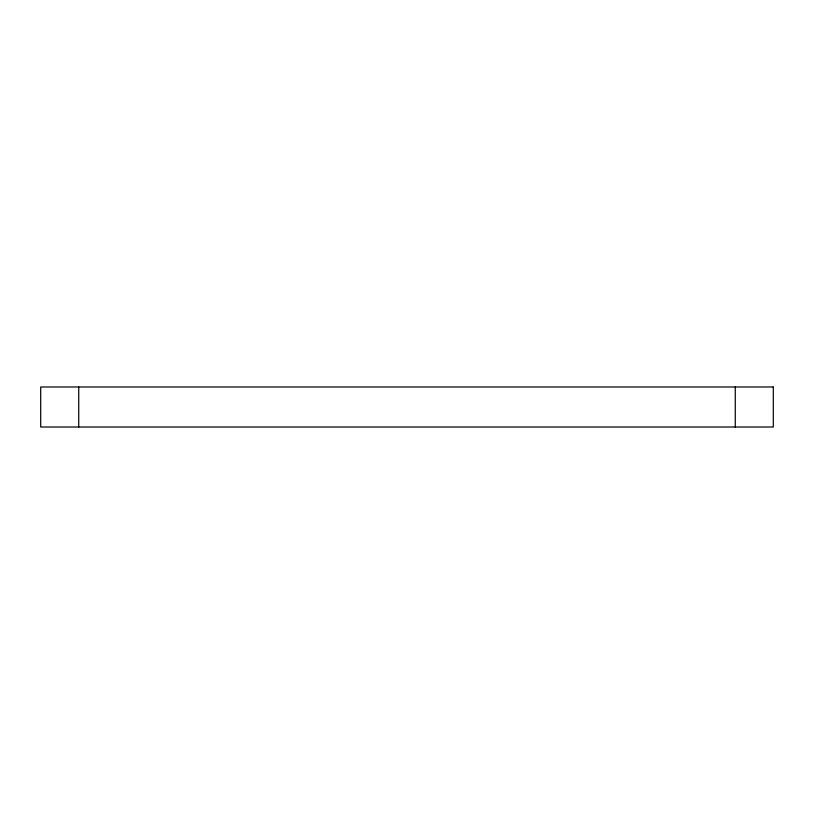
<?xml version="1.0" encoding="UTF-8"?>
<svg xmlns="http://www.w3.org/2000/svg" width="814" height="814" viewBox="0 0 814 814"><rect width="100%" height="100%" fill="white"/><g stroke="black" fill="none" stroke-linecap="round" stroke-linejoin="round"><path stroke-width="1.22" d="M735.266 386.986L735.266 427.014M78.734 386.986L78.734 427.014M773.3 386.986L40.7 386.986L40.7 427.014L773.3 427.014L773.3 386.986"/></g></svg>
